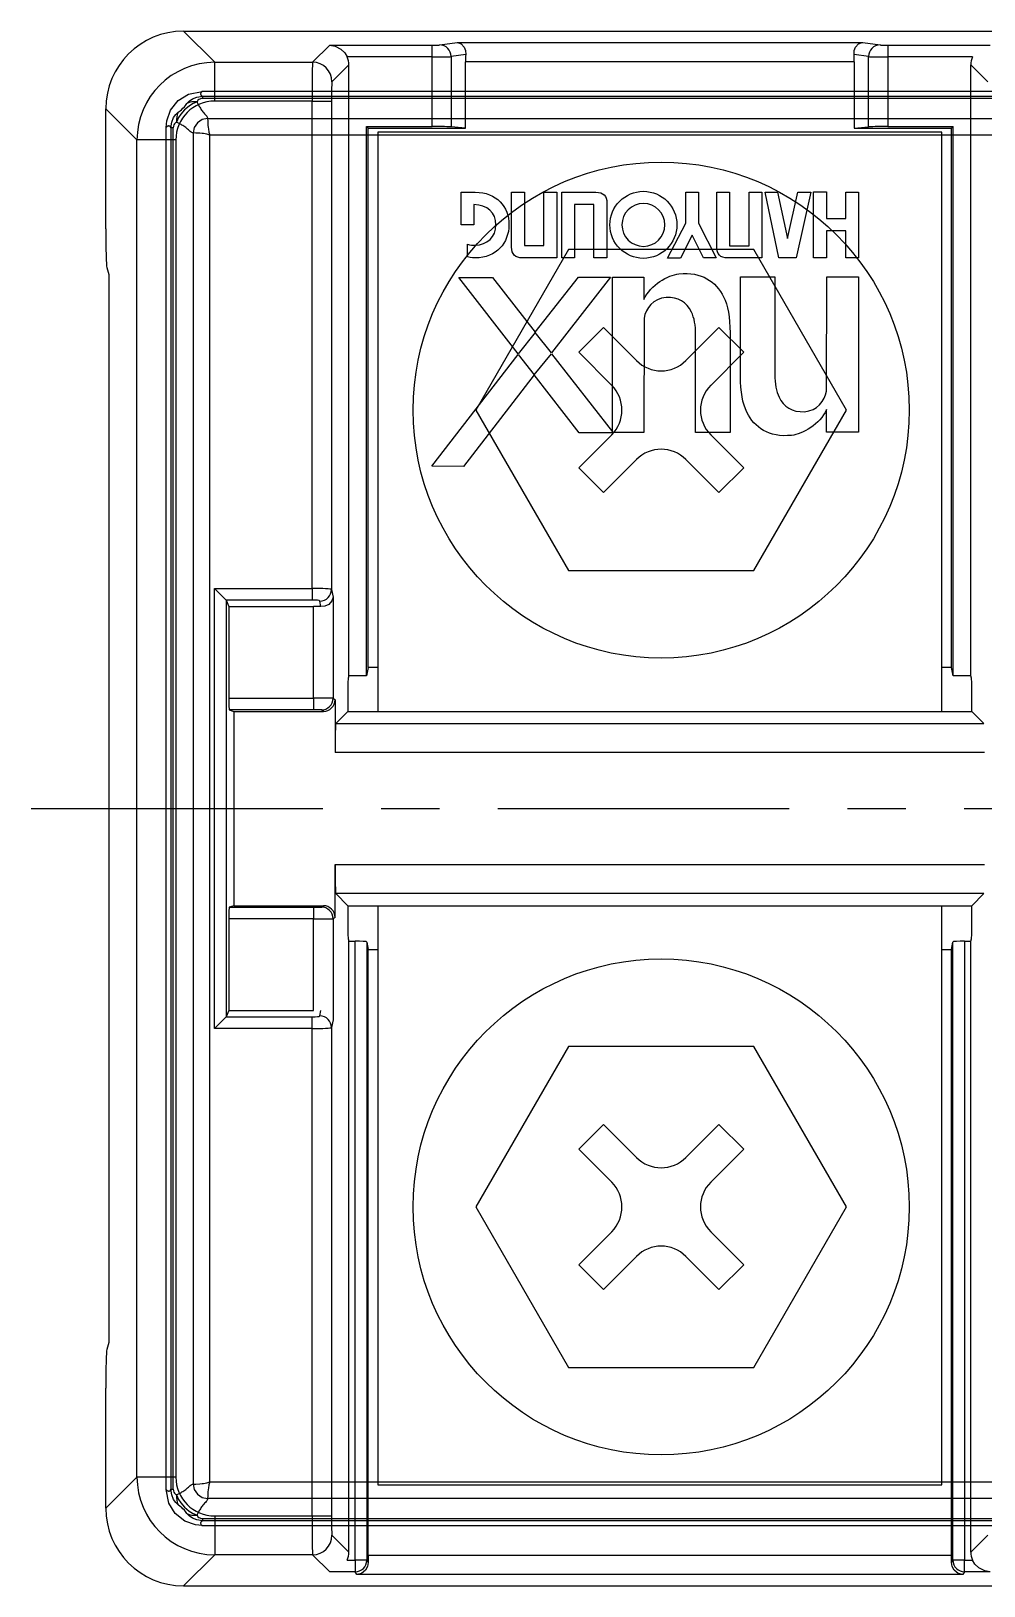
# Model space of a CAD drawing. Extents: x 223136 to 348136, y -32544 to -4064.
# Drawn here: x 239161.36 to 239185.86, y -30581.11 to -30541.11 of the extents above; entities that cross this region are included whole.
import ezdxf

# ---------------------------------------------------------------- set-up
doc = ezdxf.new("R2010")
doc.units = 0
doc.header["$LTSCALE"] = 20
doc.header["$MEASUREMENT"] = 0
doc.linetypes.add('CENTER', pattern=[0.6, 0.375, -0.075, 0.075, -0.075])
doc.linetypes.add('DASHDOT', pattern=[1, 0.5, -0.25, 0, -0.25])
doc.layers.add('3', color=3, linetype='DASHDOT')

# ---------------------------------------------------------------- blocks, each defined once
blk = doc.blocks.new('30a3p')
at = {"color": 6}
for p, q in [((7580.421, -15959.299), (7500.876, -15959.299)), ((7500.888, -15959.422), (7500.888, -15959.482)), ((7500.888, -15959.422), (7580.41, -15959.422)), ((7580.41, -15959.482), (7500.888, -15959.482)), ((7501.018, -15959.993), (7580.28, -15959.993)), ((7499.951, -15995.27), (7499.951, -15960.225)), ((7500.133, -15960.236), (7500.074, -15960.236)), ((7500.074, -15960.236), (7500.074, -15995.258)), ((7500.133, -15995.258), (7500.133, -15960.236)), ((7500.645, -15960.366), (7500.645, -15995.128)), ((7580.22, -15960.426), (7501.078, -15960.426)), ((7501.078, -15995.068), (7501.078, -15960.426)), ((7507.539, -15962.729), (7507.538, -15961.89)), ((7507.538, -15961.89), (7507.896, -15961.891)), ((7508.837, -15961.891), (7509.165, -15961.891)), ((7508.837, -15963.302), (7508.837, -15961.891)), ((7509.165, -15961.891), (7509.165, -15963.26)), ((7509.669, -15963.26), (7509.669, -15961.891)), ((7509.669, -15961.891), (7509.996, -15961.891)), ((7509.996, -15961.891), (7509.997, -15963.582)), ((7510.125, -15961.891), (7511.005, -15961.891)), ((7510.125, -15963.582), (7510.125, -15961.891)), ((7513.318, -15962.684), (7513.318, -15961.893)), ((7513.318, -15961.893), (7513.644, -15961.893)), ((7513.644, -15961.893), (7513.644, -15962.684)), ((7514.113, -15963.302), (7514.113, -15961.891)), ((7514.113, -15961.891), (7514.438, -15961.891)), ((7514.438, -15961.891), (7514.438, -15963.272)), ((7514.943, -15963.272), (7514.943, -15961.891)), ((7514.943, -15961.891), (7515.272, -15961.891)), ((7515.272, -15961.891), (7515.273, -15963.582)), ((7515.359, -15961.891), (7515.671, -15961.891)), ((7515.71, -15963.582), (7515.359, -15961.891)), ((7515.671, -15961.891), (7515.928, -15963.081)), ((7515.928, -15963.081), (7516.196, -15961.891)), ((7516.535, -15961.891), (7516.151, -15963.582)), ((7516.196, -15961.891), (7516.535, -15961.891)), ((7516.604, -15963.582), (7516.604, -15961.885)), ((7516.604, -15961.885), (7516.936, -15961.885)), ((7516.936, -15961.885), (7516.936, -15962.572)), ((7517.434, -15962.572), (7517.431, -15961.888)), ((7517.431, -15961.888), (7517.76, -15961.888)), ((7517.76, -15961.888), (7517.758, -15963.582)), ((7507.867, -15962.212), (7507.867, -15962.729)), ((7510.952, -15962.212), (7510.453, -15962.212)), ((7510.453, -15962.212), (7510.453, -15963.582)), ((7510.952, -15963.582), (7510.952, -15962.212)), ((7511.285, -15962.171), (7511.285, -15963.582)), ((7507.867, -15962.729), (7507.539, -15962.729)), ((7512.847, -15963.586), (7513.318, -15962.684)), ((7513.644, -15962.684), (7514.1, -15963.579)), ((7516.936, -15962.572), (7517.434, -15962.572)), ((7513.48, -15962.999), (7513.177, -15963.586)), ((7513.771, -15963.579), (7513.48, -15962.999)), ((7516.936, -15962.885), (7516.936, -15963.582)), ((7517.43, -15962.885), (7516.936, -15962.885)), ((7517.431, -15963.582), (7517.43, -15962.885)), ((7507.706, -15963.555), (7507.705, -15963.226)), ((7509.997, -15963.582), (7509.117, -15963.582)), ((7509.165, -15963.26), (7509.669, -15963.26)), ((7510.453, -15963.582), (7510.125, -15963.582)), ((7511.285, -15963.582), (7510.952, -15963.582)), ((7513.177, -15963.586), (7512.847, -15963.586)), ((7514.1, -15963.579), (7513.771, -15963.579)), ((7515.273, -15963.582), (7514.393, -15963.582)), ((7514.438, -15963.272), (7514.943, -15963.272)), ((7516.151, -15963.582), (7515.71, -15963.582)), ((7516.936, -15963.582), (7516.604, -15963.582)), ((7517.758, -15963.582), (7517.431, -15963.582)), ((7507.481, -15964.082), (7508.349, -15964.082)), ((7509.007, -15966.048), (7507.481, -15964.082)), ((7508.349, -15964.082), (7509.441, -15965.493)), ((7509.441, -15965.493), (7510.56, -15964.077)), ((7511.378, -15964.075), (7509.864, -15966.02)), ((7510.56, -15964.077), (7511.378, -15964.075)), ((7511.434, -15968.057), (7511.434, -15964.077)), ((7511.434, -15964.077), (7512.238, -15964.077)), ((7512.238, -15964.077), (7512.238, -15964.654)), ((7514.723, -15966.626), (7514.723, -15964.065)), ((7514.723, -15964.065), (7515.606, -15964.065)), ((7515.606, -15964.065), (7515.606, -15966.577)), ((7516.934, -15967.007), (7516.94, -15964.065)), ((7516.94, -15964.065), (7517.76, -15964.065)), ((7517.76, -15964.065), (7517.76, -15968.062)), ((7512.243, -15965.132), (7512.237, -15968.074)), ((7509.444, -15965.502), (7509.007, -15966.048)), ((7509.864, -15966.02), (7509.444, -15965.502)), ((7513.57, -15968.074), (7513.57, -15965.562)), ((7514.454, -15965.513), (7514.454, -15968.074)), ((7506.783, -15968.942), (7509.009, -15966.066)), ((7509.009, -15966.066), (7509.42, -15966.587)), ((7509.42, -15966.587), (7509.86, -15966.049)), ((7509.86, -15966.049), (7511.434, -15968.057)), ((7509.42, -15966.594), (7507.595, -15968.946)), ((7510.571, -15968.085), (7509.42, -15966.594)), ((7516.939, -15968.062), (7516.939, -15967.486)), ((7511.456, -15968.085), (7510.571, -15968.085)), ((7512.237, -15968.074), (7511.447, -15968.074)), ((7511.447, -15968.074), (7511.456, -15968.085)), ((7514.454, -15968.074), (7513.57, -15968.074)), ((7517.76, -15968.062), (7516.939, -15968.062)), ((7507.595, -15968.946), (7506.783, -15968.942)), ((7501.078, -15995.068), (7580.22, -15995.068)), ((7500.074, -15995.258), (7500.133, -15995.258)), ((7580.28, -15995.501), (7501.018, -15995.501)), ((7500.876, -15996.195), (7580.421, -15996.195)), ((7500.888, -15996.013), (7500.888, -15996.072)), ((7500.888, -15996.013), (7580.41, -15996.013)), ((7580.41, -15996.072), (7500.888, -15996.072))]:
    blk.add_line(p, q, dxfattribs=at)
for points in [[(7499.951, -15960.225), (7499.967, -15960.057), (7500.065, -15959.779), (7500.258, -15959.533), (7500.526, -15959.369), (7500.876, -15959.299)], [(7500.745, -15959.567), (7500.625, -15959.619), (7500.539, -15959.674), (7500.425, -15959.775), (7500.325, -15959.887), (7500.271, -15959.973), (7500.219, -15960.093)], [(7500.486, -15959.607), (7500.542, -15959.548), (7500.625, -15959.491), (7500.743, -15959.443), (7500.888, -15959.422)], [(7500.074, -15960.236), (7500.095, -15960.092), (7500.142, -15959.973), (7500.2, -15959.89), (7500.259, -15959.834)], [(7500.259, -15959.834), (7500.313, -15959.794), (7500.345, -15959.769), (7500.384, -15959.733), (7500.421, -15959.694), (7500.446, -15959.661), (7500.486, -15959.607)], [(7501.018, -15959.993), (7500.881, -15960.022), (7500.756, -15960.104), (7500.674, -15960.229), (7500.645, -15960.366)], [(7501.018, -15959.993), (7501.02, -15960.064), (7501.027, -15960.164), (7501.032, -15960.226), (7501.036, -15960.263), (7501.053, -15960.349), (7501.078, -15960.426)], [(7501.078, -15960.426), (7501, -15960.401), (7500.915, -15960.384), (7500.877, -15960.38), (7500.815, -15960.375), (7500.716, -15960.369), (7500.645, -15960.366)], [(7500.645, -15995.128), (7500.716, -15995.126), (7500.815, -15995.119), (7500.877, -15995.114), (7500.915, -15995.11), (7501, -15995.093), (7501.078, -15995.068)], [(7500.645, -15995.128), (7500.674, -15995.265), (7500.756, -15995.39), (7500.881, -15995.472), (7501.018, -15995.501)], [(7501.078, -15995.068), (7501.053, -15995.146), (7501.036, -15995.231), (7501.032, -15995.269), (7501.027, -15995.331), (7501.02, -15995.43), (7501.018, -15995.501)], [(7500.876, -15996.195), (7500.708, -15996.179), (7500.431, -15996.081), (7500.185, -15995.888), (7500.021, -15995.62), (7499.951, -15995.27)], [(7500.259, -15995.66), (7500.2, -15995.604), (7500.142, -15995.521), (7500.095, -15995.402), (7500.074, -15995.258)], [(7500.219, -15995.401), (7500.271, -15995.521), (7500.325, -15995.607), (7500.425, -15995.719), (7500.539, -15995.82), (7500.625, -15995.875), (7500.745, -15995.927)], [(7500.486, -15995.887), (7500.446, -15995.833), (7500.421, -15995.8), (7500.384, -15995.761), (7500.345, -15995.725), (7500.313, -15995.7), (7500.259, -15995.66)], [(7500.888, -15996.072), (7500.743, -15996.051), (7500.625, -15996.004), (7500.542, -15995.946), (7500.486, -15995.887)]]:
    blk.add_lwpolyline(points, dxfattribs=at)
for centre, major_axis, start_param, end_param in [((7500.745, -15960), (-0.467, 0.18), 5.028646, 5.58453), ((7500.652, -15960.093), (0.18, -0.467), 3.840248, 4.396132), ((7500.652, -15995.401), (-0.18, -0.467), 5.028646, 5.58453), ((7500.745, -15995.494), (0.467, 0.18), 3.840248, 4.396132)]:
    blk.add_ellipse(centre, major_axis=major_axis, ratio=0.850428, start_param=start_param, end_param=end_param, dxfattribs=at)
for points, knots in [([(7500.888, -15959.482), (7500.877, -15959.482), (7500.867, -15959.482), (7500.841, -15959.486), (7500.826, -15959.49), (7500.794, -15959.504), (7500.779, -15959.516), (7500.757, -15959.54), (7500.75, -15959.554), (7500.745, -15959.567)], [0, 0, 0, 0, 0.00308828, 0.00308828, 0.00802952, 0.00802952, 0.01593551, 0.01593551, 0.02408857, 0.02408857, 0.02408857, 0.02408857]), ([(7500.745, -15959.567), (7500.754, -15959.59), (7500.765, -15959.612), (7500.784, -15959.651), (7500.793, -15959.667), (7500.811, -15959.699), (7500.82, -15959.715), (7500.851, -15959.762), (7500.873, -15959.794), (7500.924, -15959.858), (7500.954, -15959.889), (7501.006, -15959.945), (7501.016, -15959.969), (7501.018, -15959.993)], [-0.11119428, -0.11119428, -0.11119428, -0.11119428, -0.09665586, -0.09665586, -0.08642643, -0.08642643, -0.076197, -0.076197, -0.05573813, -0.05573813, -0.03527927, -0.03527927, -0.01992218, -0.01992218, -0.01992218, -0.01992218]), ([(7500.876, -15959.299), (7500.875, -15959.3), (7500.873, -15959.302), (7500.865, -15959.311), (7500.859, -15959.318), (7500.848, -15959.333), (7500.844, -15959.34), (7500.838, -15959.355), (7500.837, -15959.362), (7500.839, -15959.377), (7500.841, -15959.384), (7500.852, -15959.398), (7500.859, -15959.405), (7500.875, -15959.415), (7500.881, -15959.419), (7500.888, -15959.422)], [-0.0052580895, -0.0052580895, -0.0052580895, -0.0052580895, -0.0052334116, -0.0052334116, -0.0051100696, -0.0051100696, -0.0049867276, -0.0049867276, -0.0048633855, -0.0048633855, -0.0047400435, -0.0047400435, -0.0046167015, -0.0046167015, -0.004555117, -0.004555117, -0.004555117, -0.004555117]), ([(7500.074, -15960.236), (7500.071, -15960.229), (7500.067, -15960.223), (7500.057, -15960.207), (7500.05, -15960.2), (7500.036, -15960.19), (7500.028, -15960.187), (7500.014, -15960.185), (7500.007, -15960.186), (7499.992, -15960.192), (7499.985, -15960.196), (7499.97, -15960.207), (7499.962, -15960.213), (7499.954, -15960.222), (7499.952, -15960.223), (7499.951, -15960.225)], [0.004555117, 0.004555117, 0.004555117, 0.004555117, 0.0046167015, 0.0046167015, 0.0047400435, 0.0047400435, 0.0048633855, 0.0048633855, 0.0049867276, 0.0049867276, 0.0051100696, 0.0051100696, 0.0052334116, 0.0052334116, 0.0052580895, 0.0052580895, 0.0052580895, 0.0052580895]), ([(7500.219, -15960.093), (7500.214, -15960.095), (7500.209, -15960.097), (7500.196, -15960.104), (7500.188, -15960.11), (7500.168, -15960.127), (7500.157, -15960.141), (7500.139, -15960.182), (7500.133, -15960.209), (7500.133, -15960.236)], [0, 0, 0, 0, 0.00308619, 0.00308619, 0.00802409, 0.00802409, 0.01592473, 0.01592473, 0.02407226, 0.02407226, 0.02407226, 0.02407226]), ([(7500.645, -15960.366), (7500.621, -15960.364), (7500.597, -15960.355), (7500.541, -15960.302), (7500.509, -15960.272), (7500.446, -15960.221), (7500.414, -15960.199), (7500.366, -15960.169), (7500.351, -15960.159), (7500.319, -15960.141), (7500.303, -15960.133), (7500.264, -15960.113), (7500.241, -15960.103), (7500.219, -15960.093)], [0.01992218, 0.01992218, 0.01992218, 0.01992218, 0.03527927, 0.03527927, 0.05573813, 0.05573813, 0.076197, 0.076197, 0.08642643, 0.08642643, 0.09665586, 0.09665586, 0.11119428, 0.11119428, 0.11119428, 0.11119428]), ([(7511.364, -15962.731), (7511.364, -15962.255), (7511.75, -15961.869), (7512.226, -15961.869), (7512.702, -15961.869), (7513.088, -15962.255), (7513.088, -15962.731)], [0, 0, 0, 0, 1, 1, 1, 2, 2, 2, 2]), ([(7512.777, -15962.733), (7512.777, -15962.429), (7512.531, -15962.182), (7512.226, -15962.182), (7511.922, -15962.182), (7511.675, -15962.429), (7511.675, -15962.733)], [0, 0, 0, 0, 1, 1, 1, 2, 2, 2, 2]), ([(7507.705, -15963.226), (7507.749, -15963.237), (7507.737, -15963.253), (7507.896, -15963.253), (7508.207, -15963.253), (7508.434, -15963.04), (7508.434, -15962.729)], [0, 0, 0, 0, 1, 1, 1, 2, 2, 2, 2]), ([(7508.768, -15962.729), (7508.768, -15963.192), (7508.442, -15963.582), (7507.903, -15963.582), (7507.779, -15963.582), (7507.75, -15963.562), (7507.706, -15963.555)], [0, 0, 0, 0, 1, 1, 1, 2, 2, 2, 2]), ([(7513.088, -15962.731), (7513.088, -15963.207), (7512.702, -15963.593), (7512.226, -15963.593), (7511.75, -15963.593), (7511.364, -15963.207), (7511.364, -15962.731)], [0, 0, 0, 0, 1, 1, 1, 2, 2, 2, 2]), ([(7511.675, -15962.733), (7511.675, -15963.037), (7511.922, -15963.284), (7512.226, -15963.284), (7512.531, -15963.284), (7512.777, -15963.037), (7512.777, -15962.733)], [0, 0, 0, 0, 1, 1, 1, 2, 2, 2, 2]), ([(7500.219, -15995.401), (7500.241, -15995.392), (7500.264, -15995.381), (7500.303, -15995.362), (7500.319, -15995.353), (7500.351, -15995.335), (7500.366, -15995.326), (7500.414, -15995.295), (7500.446, -15995.273), (7500.509, -15995.222), (7500.541, -15995.192), (7500.597, -15995.14), (7500.621, -15995.13), (7500.645, -15995.128)], [-0.11119428, -0.11119428, -0.11119428, -0.11119428, -0.09665586, -0.09665586, -0.08642643, -0.08642643, -0.076197, -0.076197, -0.05573813, -0.05573813, -0.03527927, -0.03527927, -0.01992218, -0.01992218, -0.01992218, -0.01992218]), ([(7499.951, -15995.27), (7499.952, -15995.271), (7499.954, -15995.273), (7499.962, -15995.281), (7499.97, -15995.287), (7499.985, -15995.298), (7499.992, -15995.302), (7500.007, -15995.308), (7500.014, -15995.309), (7500.028, -15995.307), (7500.036, -15995.305), (7500.05, -15995.294), (7500.057, -15995.287), (7500.067, -15995.271), (7500.071, -15995.265), (7500.074, -15995.258)], [-0.0030259614, -0.0030259614, -0.0030259614, -0.0030259614, -0.0030012834, -0.0030012834, -0.0028779414, -0.0028779414, -0.0027545994, -0.0027545994, -0.0026312574, -0.0026312574, -0.0025079154, -0.0025079154, -0.0023845734, -0.0023845734, -0.0023229888, -0.0023229888, -0.0023229888, -0.0023229888]), ([(7500.133, -15995.258), (7500.133, -15995.286), (7500.139, -15995.313), (7500.157, -15995.353), (7500.168, -15995.367), (7500.188, -15995.385), (7500.196, -15995.39), (7500.209, -15995.397), (7500.214, -15995.399), (7500.219, -15995.401)], [0, 0, 0, 0, 0.00814753, 0.00814753, 0.01604817, 0.01604817, 0.02098607, 0.02098607, 0.02407226, 0.02407226, 0.02407226, 0.02407226]), ([(7501.018, -15995.501), (7501.016, -15995.525), (7501.006, -15995.549), (7500.954, -15995.605), (7500.924, -15995.637), (7500.873, -15995.7), (7500.851, -15995.732), (7500.82, -15995.78), (7500.811, -15995.795), (7500.793, -15995.827), (7500.784, -15995.843), (7500.765, -15995.882), (7500.754, -15995.905), (7500.745, -15995.927)], [0.01992218, 0.01992218, 0.01992218, 0.01992218, 0.03527927, 0.03527927, 0.05573813, 0.05573813, 0.076197, 0.076197, 0.08642643, 0.08642643, 0.09665586, 0.09665586, 0.11119428, 0.11119428, 0.11119428, 0.11119428]), ([(7500.745, -15995.927), (7500.75, -15995.941), (7500.757, -15995.954), (7500.779, -15995.978), (7500.794, -15995.99), (7500.826, -15996.004), (7500.841, -15996.008), (7500.867, -15996.012), (7500.877, -15996.013), (7500.888, -15996.013)], [0, 0, 0, 0, 0.00815305, 0.00815305, 0.01605904, 0.01605904, 0.02100029, 0.02100029, 0.02408857, 0.02408857, 0.02408857, 0.02408857]), ([(7500.888, -15996.072), (7500.881, -15996.075), (7500.875, -15996.079), (7500.859, -15996.089), (7500.852, -15996.096), (7500.841, -15996.11), (7500.839, -15996.118), (7500.837, -15996.132), (7500.838, -15996.139), (7500.844, -15996.154), (7500.848, -15996.161), (7500.859, -15996.176), (7500.865, -15996.184), (7500.873, -15996.192), (7500.875, -15996.194), (7500.876, -15996.195)], [0.0023229888, 0.0023229888, 0.0023229888, 0.0023229888, 0.0023845734, 0.0023845734, 0.0025079154, 0.0025079154, 0.0026312574, 0.0026312574, 0.0027545994, 0.0027545994, 0.0028779414, 0.0028779414, 0.0030012834, 0.0030012834, 0.0030259614, 0.0030259614, 0.0030259614, 0.0030259614])]:
    blk.add_open_spline(points, degree=3, knots=knots, dxfattribs=at)
for points in [[(7507.896, -15961.891), (7508.453, -15961.891), (7508.768, -15962.266), (7508.768, -15962.729)], [(7511.005, -15961.891), (7511.194, -15961.891), (7511.288, -15961.985), (7511.285, -15962.171)], [(7508.434, -15962.729), (7508.434, -15962.418), (7508.207, -15962.211), (7507.867, -15962.212)], [(7509.117, -15963.582), (7508.927, -15963.582), (7508.834, -15963.488), (7508.837, -15963.302)], [(7514.393, -15963.582), (7514.203, -15963.582), (7514.11, -15963.488), (7514.113, -15963.302)], [(7512.238, -15964.654), (7512.411, -15964.272), (7512.859, -15964.022), (7513.14, -15963.992)], [(7513.14, -15963.992), (7513.727, -15963.93), (7514.09, -15964.19), (7514.29, -15964.585)], [(7512.809, -15964.601), (7512.484, -15964.621), (7512.281, -15964.881), (7512.243, -15965.132)], [(7513.462, -15964.974), (7513.342, -15964.725), (7513.123, -15964.583), (7512.809, -15964.601)], [(7514.29, -15964.585), (7514.399, -15964.801), (7514.454, -15965.111), (7514.454, -15965.513)], [(7513.57, -15965.562), (7513.57, -15965.318), (7513.534, -15965.122), (7513.462, -15964.974)], [(7514.887, -15967.554), (7514.778, -15967.338), (7514.723, -15967.028), (7514.723, -15966.626)], [(7515.606, -15966.577), (7515.606, -15966.821), (7515.643, -15967.017), (7515.715, -15967.165)], [(7515.715, -15967.165), (7515.835, -15967.414), (7516.054, -15967.556), (7516.368, -15967.538)], [(7516.368, -15967.538), (7516.693, -15967.518), (7516.896, -15967.258), (7516.934, -15967.007)], [(7516.037, -15968.147), (7515.45, -15968.209), (7515.087, -15967.949), (7514.887, -15967.554)], [(7516.939, -15967.486), (7516.766, -15967.867), (7516.318, -15968.117), (7516.037, -15968.147)]]:
    blk.add_open_spline(points, degree=3, dxfattribs=at)

msp = doc.modelspace()

# ---------------------------------------------------------------- linework, layer by layer
for p, q in [((239165.279, -30541.114), (239190.23, -30541.114)), ((239165.279, -30541.114), (239166.081, -30541.916)), ((239168.597, -30541.916), (239169.038, -30541.475)), ((239169.038, -30541.475), (239171.67, -30541.475)), ((239171.67, -30541.775), (239171.67, -30541.475)), ((239171.867, -30541.471), (239172.313, -30541.405)), ((239172.313, -30541.405), (239182.747, -30541.405)), ((239182.747, -30541.405), (239183.193, -30541.471)), ((239183.39, -30541.475), (239186.022, -30541.475)), ((239183.39, -30541.475), (239183.39, -30541.775)), ((239166.081, -30542.915), (239166.081, -30541.916)), ((239166.081, -30541.916), (239168.597, -30541.916)), ((239169.53, -30541.983), (239169.097, -30542.415)), ((239171.67, -30541.775), (239169.485, -30541.775)), ((239169.53, -30557.704), (239169.53, -30541.983)), ((239171.67, -30543.57), (239171.67, -30541.775)), ((239172.537, -30541.715), (239172.162, -30541.771)), ((239172.162, -30541.771), (239172.162, -30543.577)), ((239172.53, -30543.614), (239172.53, -30541.904)), ((239182.53, -30541.904), (239172.53, -30541.904)), ((239182.898, -30541.771), (239182.524, -30541.715)), ((239182.53, -30541.904), (239182.53, -30543.614)), ((239182.898, -30543.577), (239182.898, -30541.771)), ((239185.575, -30541.775), (239183.39, -30541.775)), ((239183.39, -30541.775), (239183.39, -30543.57)), ((239185.53, -30557.704), (239185.53, -30541.983)), ((239185.963, -30542.415), (239185.53, -30541.983)), ((239163.28, -30546.197), (239163.28, -30543.113)), ((239164.082, -30543.915), (239163.28, -30543.113)), ((239168.585, -30542.915), (239166.081, -30542.915)), ((239168.585, -30555.453), (239168.585, -30542.915)), ((239168.585, -30542.915), (239169.085, -30542.915)), ((239169.085, -30542.915), (239169.085, -30555.479)), ((239169.986, -30543.57), (239171.67, -30543.57)), ((239169.986, -30557.704), (239169.986, -30543.57)), ((239169.986, -30543.57), (239170.03, -30543.614)), ((239172.53, -30543.614), (239172.162, -30543.577)), ((239182.53, -30543.614), (239182.898, -30543.577)), ((239183.39, -30543.57), (239185.074, -30543.57)), ((239185.03, -30543.614), (239185.074, -30543.57)), ((239185.074, -30557.704), (239185.074, -30543.57)), ((239164.082, -30578.312), (239164.082, -30543.915)), ((239165.082, -30543.915), (239164.082, -30543.915)), ((239165.082, -30543.915), (239165.082, -30578.312)), ((239170.03, -30543.614), (239172.53, -30543.614)), ((239170.03, -30557.485), (239170.03, -30543.614)), ((239170.28, -30543.714), (239170.28, -30558.614)), ((239184.78, -30543.714), (239170.28, -30543.714)), ((239182.53, -30543.614), (239185.03, -30543.614)), ((239184.78, -30558.614), (239184.78, -30543.714)), ((239185.03, -30557.485), (239185.03, -30543.614)), ((239163.304, -30547.194), (239163.359, -30547.376)), ((239163.359, -30547.376), (239163.359, -30574.851)), ((239166.078, -30555.453), (239166.375, -30555.751)), ((239166.078, -30555.453), (239168.585, -30555.453)), ((239166.078, -30566.774), (239166.078, -30555.453)), ((239168.585, -30555.453), (239168.585, -30555.751)), ((239169.085, -30555.479), (239169.124, -30555.676)), ((239168.585, -30555.751), (239166.375, -30555.751)), ((239166.377, -30555.754), (239166.441, -30555.914)), ((239166.377, -30555.754), (239166.377, -30566.474)), ((239166.441, -30555.914), (239168.624, -30555.914)), ((239166.441, -30555.914), (239166.441, -30558.275)), ((239168.624, -30558.275), (239168.624, -30555.914)), ((239168.813, -30555.919), (239168.785, -30555.776)), ((239169.124, -30555.676), (239169.124, -30558.279)), ((239170.03, -30557.485), (239169.986, -30557.704)), ((239170.28, -30557.485), (239170.03, -30557.485)), ((239185.03, -30557.485), (239184.78, -30557.485)), ((239185.074, -30557.704), (239185.03, -30557.485)), ((239169.53, -30557.704), (239169.514, -30557.758)), ((239169.986, -30557.704), (239169.53, -30557.704)), ((239185.53, -30557.704), (239185.074, -30557.704)), ((239185.546, -30557.758), (239185.53, -30557.704)), ((239166.441, -30558.275), (239168.624, -30558.275)), ((239168.624, -30558.275), (239168.624, -30558.575)), ((239169.124, -30558.279), (239169.177, -30558.314)), ((239169.177, -30558.314), (239169.177, -30559.674)), ((239169.507, -30558.057), (239169.507, -30558.614)), ((239185.554, -30558.614), (239185.554, -30558.057)), ((239166.456, -30558.575), (239166.572, -30558.614)), ((239168.624, -30558.575), (239166.456, -30558.575)), ((239166.572, -30558.614), (239166.572, -30563.614)), ((239166.572, -30558.614), (239168.877, -30558.614)), ((239168.877, -30558.614), (239168.824, -30558.579)), ((239169.507, -30558.614), (239169.196, -30558.924)), ((239169.507, -30558.614), (239185.554, -30558.614)), ((239185.864, -30558.924), (239185.554, -30558.614)), ((239169.196, -30558.924), (239185.864, -30558.924)), ((239185.884, -30559.674), (239169.177, -30559.674)), ((239169.177, -30563.914), (239169.177, -30562.553)), ((239169.177, -30562.553), (239185.884, -30562.553)), ((239169.196, -30563.303), (239169.507, -30563.614)), ((239185.864, -30563.303), (239169.196, -30563.303)), ((239185.554, -30563.614), (239185.864, -30563.303)), ((239166.441, -30563.952), (239166.441, -30566.314)), ((239168.624, -30563.952), (239166.441, -30563.952)), ((239166.572, -30563.614), (239166.456, -30563.652)), ((239166.456, -30563.652), (239168.624, -30563.652)), ((239166.572, -30563.614), (239168.877, -30563.614)), ((239168.624, -30563.652), (239168.624, -30563.952)), ((239168.624, -30566.314), (239168.624, -30563.952)), ((239168.824, -30563.649), (239168.877, -30563.614)), ((239169.177, -30563.914), (239169.124, -30563.949)), ((239169.124, -30563.949), (239169.124, -30566.551)), ((239169.507, -30563.614), (239169.507, -30564.17)), ((239169.507, -30563.614), (239185.554, -30563.614)), ((239170.28, -30563.614), (239170.28, -30578.514)), ((239184.78, -30578.514), (239184.78, -30563.614)), ((239185.554, -30564.17), (239185.554, -30563.614)), ((239169.514, -30564.469), (239169.53, -30564.524)), ((239169.53, -30580.245), (239169.53, -30564.524)), ((239169.53, -30564.524), (239169.692, -30564.524)), ((239169.692, -30580.452), (239169.692, -30564.524)), ((239169.992, -30564.55), (239170.03, -30564.742)), ((239169.992, -30564.55), (239169.992, -30580.452)), ((239170.03, -30580.323), (239170.03, -30564.742)), ((239170.03, -30564.742), (239170.28, -30564.742)), ((239184.78, -30564.742), (239185.03, -30564.742)), ((239185.03, -30564.742), (239185.069, -30564.55)), ((239185.03, -30580.323), (239185.03, -30564.742)), ((239185.069, -30580.452), (239185.069, -30564.55)), ((239185.369, -30564.524), (239185.53, -30564.524)), ((239185.369, -30564.524), (239185.369, -30580.452)), ((239185.53, -30564.524), (239185.546, -30564.469)), ((239185.53, -30580.245), (239185.53, -30564.524)), ((239166.441, -30566.314), (239166.377, -30566.474)), ((239166.441, -30566.314), (239168.624, -30566.314)), ((239168.785, -30566.451), (239168.813, -30566.309)), ((239166.078, -30566.774), (239166.375, -30566.477)), ((239168.585, -30566.774), (239166.078, -30566.774)), ((239166.375, -30566.477), (239168.585, -30566.477)), ((239168.585, -30566.774), (239168.585, -30566.477)), ((239168.585, -30579.312), (239168.585, -30566.774)), ((239169.124, -30566.551), (239169.085, -30566.749)), ((239169.085, -30566.749), (239169.085, -30579.312)), ((239163.359, -30574.851), (239163.304, -30575.034)), ((239163.28, -30579.114), (239163.28, -30576.03)), ((239163.28, -30579.114), (239164.082, -30578.312)), ((239165.082, -30578.312), (239164.082, -30578.312)), ((239170.28, -30578.514), (239184.78, -30578.514)), ((239166.081, -30579.312), (239166.081, -30580.312)), ((239166.081, -30579.312), (239168.585, -30579.312)), ((239168.585, -30579.312), (239169.085, -30579.312)), ((239169.097, -30579.812), (239169.53, -30580.245)), ((239185.53, -30580.245), (239185.963, -30579.812)), ((239166.081, -30580.312), (239165.279, -30581.114)), ((239168.597, -30580.312), (239166.081, -30580.312)), ((239169.038, -30580.752), (239168.597, -30580.312)), ((239170.03, -30580.323), (239185.03, -30580.323)), ((239169.692, -30580.752), (239169.038, -30580.752)), ((239169.485, -30580.452), (239169.692, -30580.452)), ((239169.692, -30580.452), (239169.692, -30580.752)), ((239169.992, -30580.452), (239169.692, -30580.452)), ((239169.739, -30580.823), (239169.692, -30580.752)), ((239169.992, -30580.452), (239170.031, -30580.511)), ((239185.029, -30580.511), (239185.069, -30580.452)), ((239185.369, -30580.452), (239185.069, -30580.452)), ((239185.369, -30580.752), (239185.321, -30580.823)), ((239185.369, -30580.452), (239185.575, -30580.452)), ((239185.369, -30580.752), (239185.369, -30580.452)), ((239186.022, -30580.752), (239185.369, -30580.752)), ((239165.279, -30581.114), (239190.23, -30581.114)), ((239185.321, -30580.823), (239169.739, -30580.823))]:
    msp.add_line(p, q)
at = {"color": 1, "linetype": 'CENTER'}
msp.add_line((239161.359, -30561.114), (239249.702, -30561.114), dxfattribs=at)
for points in [[(239169.038, -30541.475), (239169.041, -30541.475), (239169.175, -30541.498), (239169.328, -30541.578), (239169.425, -30541.675), (239169.485, -30541.775)], [(239172.313, -30541.405), (239172.315, -30541.405), (239172.326, -30541.406), (239172.419, -30541.442), (239172.496, -30541.527), (239172.529, -30541.611), (239172.537, -30541.715)], [(239182.524, -30541.715), (239182.532, -30541.611), (239182.564, -30541.527), (239182.641, -30541.442), (239182.734, -30541.406), (239182.745, -30541.405), (239182.747, -30541.405)], [(239169.124, -30555.676), (239169.124, -30555.679), (239169.096, -30555.774), (239169.015, -30555.863), (239168.916, -30555.908), (239168.813, -30555.919)], [(239170.031, -30580.511), (239170.015, -30580.611), (239169.961, -30580.71), (239169.855, -30580.794), (239169.741, -30580.823), (239169.739, -30580.823)], [(239185.321, -30580.823), (239185.319, -30580.823), (239185.205, -30580.794), (239185.099, -30580.71), (239185.045, -30580.611), (239185.029, -30580.511)], [(239186.022, -30580.752), (239186.019, -30580.752), (239185.885, -30580.729), (239185.732, -30580.649), (239185.635, -30580.552), (239185.575, -30580.452)]]:
    msp.add_lwpolyline(points)
for centre, start, end in [((239166.082, -30543.916), 90.0196, 180), ((239166.082, -30578.312), 180, 269.9804)]:
    msp.add_arc(centre, 2, start, end)
for centre, major_axis, ratio, start_param, end_param in [((239165.281, -30543.114), (-1.415, 1.415), 0.999315, 5.49813, 7.068241), ((239171.67, -30541.47), (-0.2, 0), 0.026186, 1.570796, 2.96706), ((239171.867, -30541.771), (0.044, -0.297), 0.98448, 1.425622, 2.991873), ((239183.193, -30541.771), (0.044, 0.297), 0.98448, 0.14972, 1.715971), ((239183.39, -30541.47), (0.2, 0), 0.026186, 3.316122, 4.712389), ((239168.598, -30542.915), (0, 1), 0.013093, 0.02618, 1.570796), ((239168.597, -30542.415), (-0.354, 0.354), 0.999315, 3.927333, 5.497444), ((239169.03, -30541.983), (0.354, 0.354), 0.999315, 5.49813, 5.926164), ((239171.67, -30541.77), (0.5, 0), 0.010474, 4.712389, 6.108642), ((239172.618, -30541.904), (0, 0.5), 0.176327, 1.182482, 1.570796), ((239182.442, -30541.904), (0, 0.5), 0.176327, 4.712389, 5.100704), ((239183.39, -30541.77), (-0.5, 0), 0.010474, 0.174533, 1.570796), ((239186.03, -30541.983), (0.354, -0.354), 0.999315, 3.498614, 3.926648), ((239169.098, -30542.915), (0, -0.5), 0.026186, 3.167769, 4.712389), ((239166.082, -30543.916), (-0.708, 0.708), 0.999315, 5.49813, 7.068241), ((239171.67, -30543.579), (0.5, 0), 0.017455, 0.174533, 1.570796), ((239183.39, -30543.579), (-0.5, 0), 0.017455, 4.712389, 6.108646), ((239163.306, -30546.197), (0, -1), 0.026186, 4.712389, 6.195915), ((239168.585, -30555.479), (-0.5, 0), 0.052661, 3.167771, 4.712389), ((239168.785, -30555.479), (0.294, 0.059), 0.991111, 4.517751, 6.08513), ((239166.078, -30555.756), (0.3, 0), 0.131652, 0.05236, 0.1309), ((239168.585, -30555.777), (0.2, 0), 0.131652, 0.02618, 1.570796), ((239168.624, -30555.979), (-0.5, 0), 0.131652, 4.324814, 4.712389), ((239169.514, -30558.057), (0, 0.3), 0.026186, 0.087266, 1.570796), ((239185.546, -30558.057), (0, 0.3), 0.026186, 4.712389, 6.195915), ((239166.457, -30558.275), (0, 0.3), 0.052408, 1.570796, 3.124139), ((239168.624, -30558.279), (0.5, 0), 0.006982, 0.02618, 1.570796), ((239168.824, -30558.279), (0.166, 0.25), 0.999505, 3.729765, 5.300104), ((239168.876, -30558.314), (-0.25, 0.166), 0.999505, 2.158969, 3.729308), ((239168.624, -30558.579), (-0.2, 0), 0.017455, 3.167766, 4.712389), ((239169.196, -30559.674), (0, -0.75), 0.026186, 3.167769, 4.712389), ((239169.196, -30562.553), (0, -0.75), 0.026186, 4.712389, 6.257001), ((239166.457, -30563.952), (0, 0.3), 0.052408, 0.017453, 1.570796), ((239168.624, -30563.649), (-0.2, 0), 0.017455, 1.570796, 3.115413), ((239168.624, -30563.949), (0.5, 0), 0.006982, 4.712389, 6.25699), ((239168.824, -30563.949), (-0.166, 0.25), 0.999505, 4.124673, 5.695013), ((239168.876, -30563.914), (0.25, 0.166), 0.999505, 5.69547, 7.265809), ((239169.514, -30564.17), (0, -0.3), 0.026186, 4.712389, 6.195915), ((239185.546, -30564.17), (0, -0.3), 0.026186, 0.087266, 1.570796), ((239169.692, -30564.55), (-0.3, 0), 0.087489, 3.159045, 4.712389), ((239185.369, -30564.55), (-0.3, 0), 0.087489, 4.712389, 6.265731), ((239166.078, -30566.472), (0.3, 0), 0.131652, 6.152285, 6.230825), ((239168.585, -30566.45), (0.2, 0), 0.131652, 4.712389, 6.257005), ((239168.585, -30566.748), (-0.5, 0), 0.052661, 1.570796, 3.115413), ((239168.785, -30566.749), (0.294, -0.059), 0.991111, 0.198055, 1.765434), ((239163.306, -30576.03), (0, -1), 0.026186, 3.228855, 4.712389), ((239166.082, -30578.312), (-0.708, -0.708), 0.999315, 5.49813, 7.068241), ((239165.281, -30579.113), (-1.415, -1.415), 0.999315, 5.49813, 7.068241), ((239168.598, -30579.312), (0, 1), 0.013093, 1.570796, 3.115413), ((239169.098, -30579.312), (0, -0.5), 0.026186, 4.712389, 6.257001), ((239168.597, -30579.812), (-0.354, -0.354), 0.999315, 0.785741, 2.355852), ((239169.03, -30580.244), (0.354, -0.354), 0.999315, 0.357022, 0.785056), ((239170.039, -30580.323), (0, -0.5), 0.017455, 4.712389, 5.098024), ((239185.021, -30580.323), (0, -0.5), 0.017455, 1.18516, 1.570796), ((239186.03, -30580.244), (0.354, 0.354), 0.999315, 2.356537, 2.784571), ((239169.692, -30580.452), (-0.25, -0.166), 0.999505, 0.983081, 2.55342), ((239185.369, -30580.452), (-0.25, 0.166), 0.999505, 0.588172, 2.158512)]:
    msp.add_ellipse(centre, major_axis=major_axis, ratio=ratio, start_param=start_param, end_param=end_param)
at = {"layer": '3'}
for p, q in [((239176.079, -30548.741), (239175.442, -30549.378)), ((239176.928, -30549.59), (239176.079, -30548.741)), ((239179.051, -30548.741), (239178.202, -30549.59)), ((239179.688, -30549.378), (239179.051, -30548.741)), ((239176.291, -30550.227), (239175.442, -30549.378)), ((239179.688, -30549.378), (239178.839, -30550.227)), ((239176.291, -30551.501), (239175.442, -30552.35)), ((239179.688, -30552.35), (239178.839, -30551.501)), ((239176.079, -30552.987), (239175.442, -30552.35)), ((239176.928, -30552.137), (239176.079, -30552.987)), ((239179.051, -30552.987), (239178.202, -30552.137)), ((239179.688, -30552.35), (239179.051, -30552.987)), ((239176.079, -30569.241), (239175.442, -30569.878)), ((239176.928, -30570.09), (239176.079, -30569.241)), ((239179.051, -30569.241), (239178.202, -30570.09)), ((239179.688, -30569.878), (239179.051, -30569.241)), ((239176.291, -30570.727), (239175.442, -30569.878)), ((239179.688, -30569.878), (239178.839, -30570.727)), ((239176.291, -30572.001), (239175.442, -30572.85)), ((239179.688, -30572.85), (239178.839, -30572.001)), ((239176.928, -30572.637), (239176.079, -30573.487)), ((239179.051, -30573.487), (239178.202, -30572.637)), ((239176.079, -30573.487), (239175.442, -30572.85)), ((239179.688, -30572.85), (239179.051, -30573.487))]:
    msp.add_line(p, q, dxfattribs=at)
for points in [[(239179.949, -30554.992), (239182.332, -30550.864), (239179.949, -30546.735), (239175.182, -30546.735), (239172.798, -30550.864), (239175.182, -30554.992)], [(239179.949, -30575.492), (239182.332, -30571.364), (239179.949, -30567.235), (239175.182, -30567.235), (239172.798, -30571.364), (239175.182, -30575.492)]]:
    msp.add_lwpolyline(points, close=True, dxfattribs=at)
at = {"layer": '3', "linetype": 'ByBlock'}
for centre in [(239177.565, -30550.864), (239177.565, -30571.364)]:
    msp.add_circle(centre, 6.38, dxfattribs=at)
at = {"layer": '3'}
for centre, start, end in [((239177.565, -30548.953), 225, 315), ((239175.654, -30550.864), 315, 45), ((239179.476, -30550.864), 135, 225), ((239177.565, -30552.774), 45, 135), ((239177.565, -30569.453), 225, 315), ((239175.654, -30571.364), 315, 45), ((239179.476, -30571.364), 135, 225), ((239177.565, -30573.274), 45, 135)]:
    msp.add_arc(centre, 0.901, start, end, dxfattribs=at)

# ---------------------------------------------------------------- block references
msp.add_blockref('30a3p', (231664.881, -14583.367))

doc.saveas('drawing.dxf')
